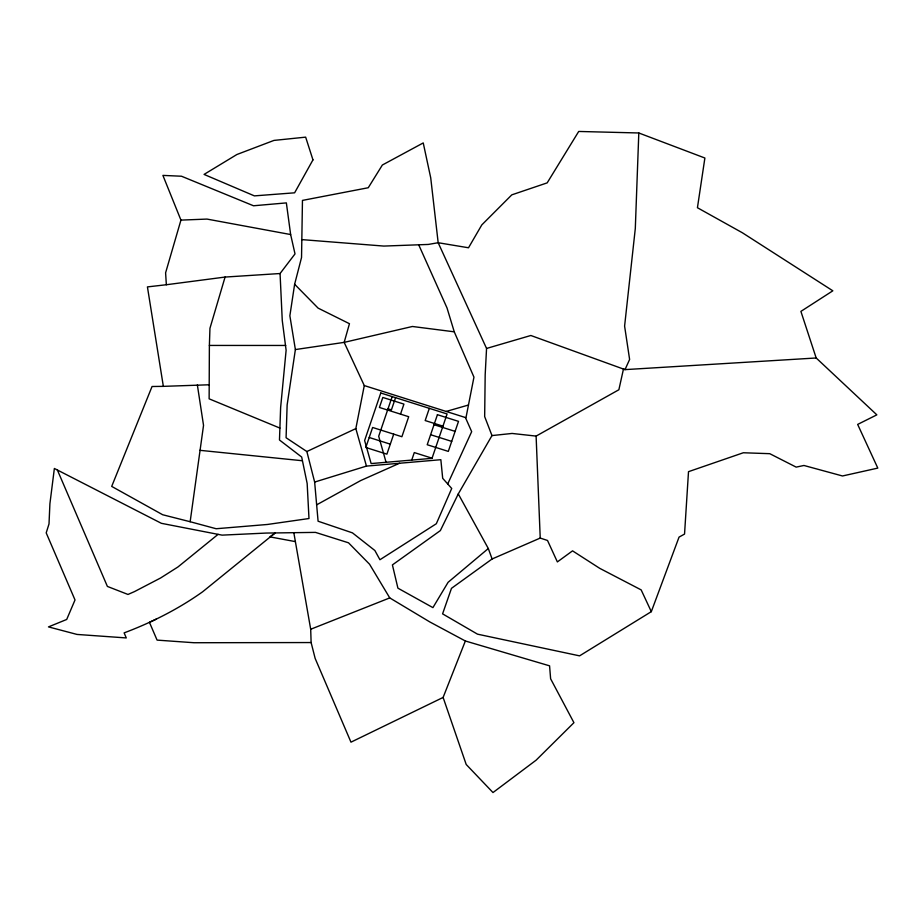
<?xml version="1.0" encoding="UTF-8"?>
<svg xmlns="http://www.w3.org/2000/svg" width="924" height="924" viewBox="0 0 924 924"><rect width="100%" height="100%" fill="white"/><g stroke="black" fill="none" stroke-linecap="round" stroke-linejoin="round"><path stroke-width="1.39" d="M209.194 384.777L163.352 386.359L147.424 286.902L166.343 284.742L165.604 272.799L180.942 220.108L162.901 175.398L181.497 176.23L253.511 205.775L286.359 202.899L290.644 234.546L295.01 253.915L280.064 273.527L225.075 277.061L209.956 328.286L209.378 345.437L209.136 398.833L279.903 428.078M458.269 493.924L488.311 548.533L448.105 582.293L432.917 607.622L397.909 588.161L392.411 564.911L440.355 530.595L458.269 493.924L491.984 435.574L484.661 416.597L485.181 374.798L486.555 348.452L438.172 242.723L430.723 177.835L423.238 142.931L382.363 165.015L368.26 187.734L302.46 200.404L301.536 257.519L294.629 284.257L289.87 315.777L295.38 349.561L287.133 404.966L286.082 437.745L306.86 451.536L314.645 482.062L318.087 521.217L352.46 532.871L374.878 550.519L379.937 559.736L436.324 523.735L451.721 488.473L442.688 478.309L440.852 459.702L366.447 466.1L314.645 482.062M301.813 239.605L383.853 246.073L428.262 244.444L438.172 242.723L468.514 247.771L481.808 224.902L511.804 194.849L547.181 182.871L578.713 131.451L638.807 132.975L635.308 228.482L624.601 326.103L629.614 359.459L625.017 369.623L623.457 369.08L618.872 389.755L536.105 436.093L512.092 433.448L491.984 435.574M280.064 273.527L282.259 320.478L286.117 350.265L280.63 407.53L279.475 439.997L301.674 457.045L307.161 483.46L308.986 518.526L267.417 524.474L216.147 528.736L190.148 521.725L203.534 425.375L197.355 384.927M366.447 466.1L355.832 428.609L364.287 385.574L344.167 342.377L349.457 323.712L318.099 308.119L294.629 284.257M392.169 396.604L378.701 436.232L386.07 462.289M395.564 397.678L391.418 409.875L388.022 408.801M393.716 434.141L386.902 454.158L365.812 447.493L372.615 427.477L401.894 436.729L408.697 416.712L379.418 407.461L382.825 397.447L403.927 404.111L400.519 414.125M411.734 460.083L414.287 452.575L432.062 458.2M429.325 408.339L425.179 420.547L442.954 426.16M651.316 611.653L641.164 589.893L599.734 568.341L572.545 550.854L557.368 561.919L547.516 540.471L540.228 538.068L492.111 558.974L451.478 588.334L442.584 613.859L477.512 634.164L579.579 655.855L651.316 611.653L679.048 537.11L684.545 534.072L688.507 471.667L743.335 452.76L769.773 453.684L796.165 467.117L803.949 465.477L842.503 475.976L877.8 468.098L857.657 424.416L876.841 414.853L816.181 357.981L800.9 311.388L832.836 290.806L742.411 232.79L697.435 207.727L704.885 158.016L638.807 132.975M465.361 640.99L549.572 665.834L550.623 678.794L573.931 722.684L536.128 760.163L492.989 792.549L466.204 764.483L443.116 697.435L465.361 640.99L429.822 621.944L389.755 597.909L369.565 564.241L348.51 542.804L315.477 532.386L266.147 533.067L222.083 535.135L161.377 523.319L54.366 468.468L49.908 503.753L49.007 523.943L46.2 532.882L75.017 599.965L66.701 619.461L48.487 626.899L77.004 634.43L126.288 637.93L124.116 632.882C151.848 622.441 178.494 608.962 202.668 591.764L275.144 532.963L269.958 536.879L295.38 541.614M447.713 483.968L471.679 431.658L465.419 417.533M218.087 534.361L177.951 566.966L160.614 577.985L134.5 591.591L127.986 594.455L107.392 586.428L57.38 470.004M316.655 504.839L360.649 480.584L399.549 463.247M443.116 697.435L350.97 742.168L315.153 658.431L311.122 642.55L310.695 629.256L293.832 532.732M306.86 451.536L355.832 428.609M156.364 619.092L149.445 622.337L157.08 640.113L193.982 642.734L311.122 642.55M310.695 629.256L389.755 597.909M486.555 348.452L530.838 335.493L625.017 369.623L816.181 357.981M446.177 411.446L468.468 405.024M295.38 349.561L344.167 342.377L412.404 326.484L454.262 331.82L473.954 377.142L465.973 417.706L364.287 385.574M166.343 284.742L225.075 277.061M180.942 220.108L206.988 219.08L290.644 234.546M163.352 386.359L152.056 386.498L111.7 486.405L162.682 514.749L190.148 521.725M209.378 345.437L285.735 345.461M199.861 450.311L302.391 460.741M434.014 424.705L455.116 431.381M430.607 434.719L451.709 441.383M369.219 437.491L390.309 444.155M418.757 244.906L447.008 307.911L454.262 331.82M488.311 548.533L492.111 558.974M536.105 436.093L540.228 538.068M380.78 393L364.622 440.529L371.136 463.571L432.016 458.339L447.101 413.964L380.78 393M437.422 414.703L427.211 444.733L448.302 451.397L458.512 421.367L437.422 414.703M312.959 159.875L294.617 192.816L254.389 195.876L204.054 174.417L236.879 154.516L273.978 140.413L305.659 137.145L312.959 159.875"/></g></svg>
